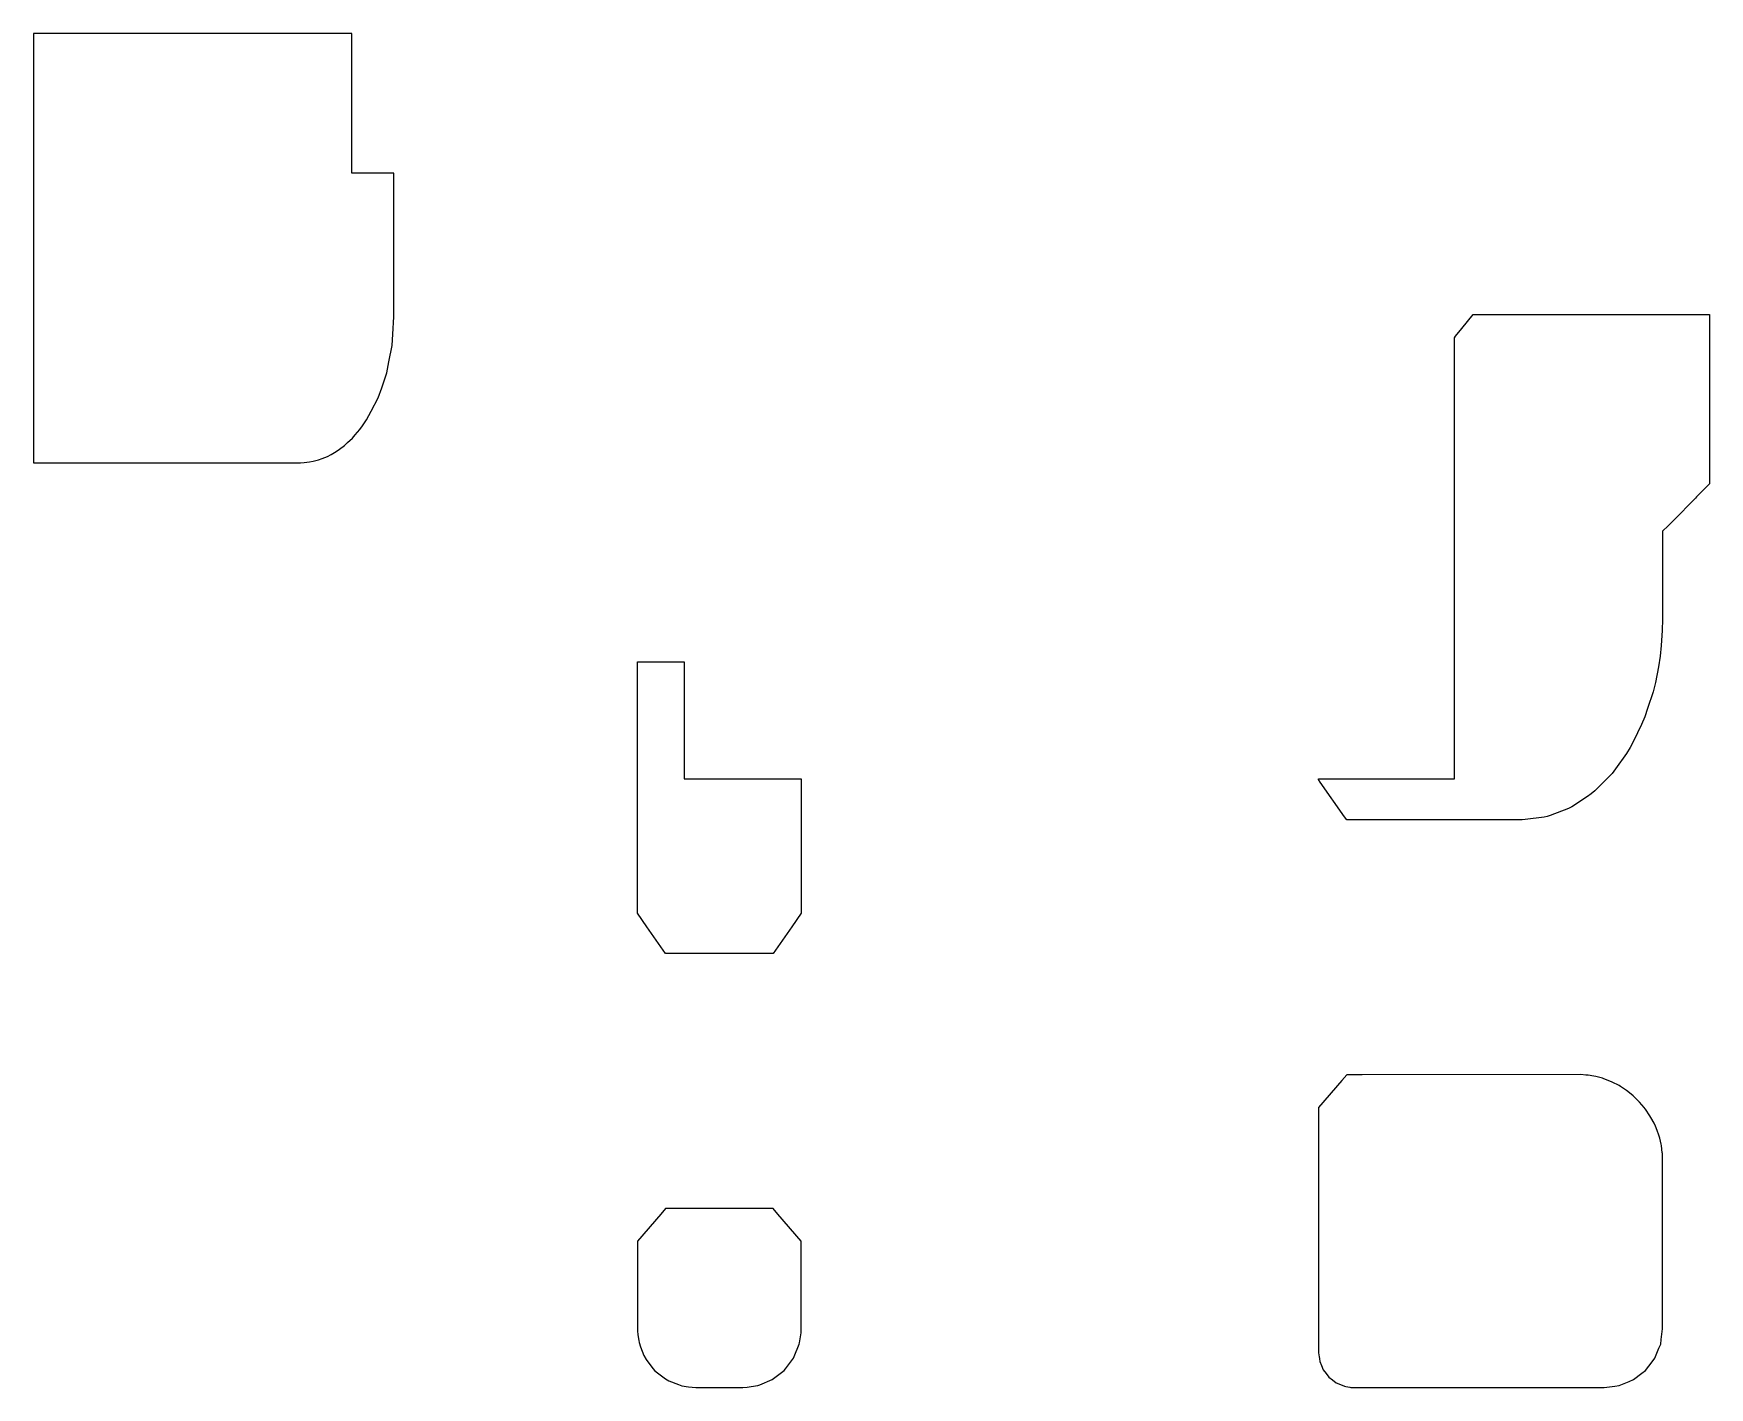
# Model space of a CAD drawing. Header units: metres. Extents: x 2.4 to 74, y -16 to 41.8.
import ezdxf

# ---------------------------------------------------------------- set-up
doc = ezdxf.new("R2010")
doc.units = ezdxf.units.M

msp = doc.modelspace()

# ---------------------------------------------------------------- linework, layer by layer
for p, q in [((12.96, 41.834), (2.4, 41.834)), ((2.4, 41.834), (2.4, 41.635)), ((2.4, 41.635), (2.4, 40.924)), ((16, 41.834), (12.96, 41.834)), ((16, 41.618), (16, 41.834)), ((16, 41.573), (16, 41.618)), ((16, 41.618), (16, 41.618)), ((16, 40.652), (16, 41.573)), ((2.4, 40.924), (2.4, 40.377)), ((2.4, 40.377), (2.4, 39.482)), ((16, 40.342), (16, 40.652)), ((16, 39.838), (16, 40.342)), ((2.4, 39.482), (2.4, 38.841)), ((16, 38.952), (16, 39.838)), ((2.4, 38.841), (2.4, 30.144)), ((16, 37.784), (16, 38.952)), ((16, 37.322), (16, 37.784)), ((16, 35.864), (16, 37.322)), ((17.358, 35.864), (16, 35.864)), ((17.8, 35.864), (17.358, 35.864)), ((17.8, 35.204), (17.8, 35.864)), ((17.8, 33.179), (17.8, 35.204)), ((17.8, 30.782), (17.8, 33.179)), ((2.4, 30.144), (2.4, 28.203)), ((17.8, 29.726), (17.8, 30.782)), ((17.754, 28.997), (17.8, 29.726)), ((63.415, 29.231), (63.9, 29.836)), ((63.9, 29.836), (65.869, 29.836)), ((65.869, 29.836), (66.467, 29.836)), ((66.467, 29.836), (66.736, 29.836)), ((66.736, 29.836), (72.803, 29.836)), ((72.803, 29.836), (72.909, 29.836)), ((72.909, 29.836), (74, 29.836)), ((74, 29.836), (74, 29.589)), ((74, 29.589), (74, 29.353)), ((17.723, 28.512), (17.754, 28.997)), ((63.1, 28.838), (63.151, 28.901)), ((63.1, 26.927), (63.1, 28.838)), ((63.151, 28.901), (63.415, 29.231)), ((74, 29.353), (74, 23.453)), ((2.4, 28.203), (2.4, 26.594)), ((17.586, 27.811), (17.723, 28.512)), ((17.274, 26.699), (17.496, 27.345)), ((17.496, 27.345), (17.586, 27.811)), ((2.4, 26.594), (2.4, 23.503)), ((17.126, 26.269), (17.274, 26.699)), ((63.1, 23.63), (63.1, 26.927)), ((16.827, 25.703), (17.126, 26.269)), ((16.338, 24.916), (16.454, 25.08)), ((16.454, 25.08), (16.628, 25.326)), ((16.628, 25.326), (16.827, 25.703)), ((15.686, 24.238), (15.82, 24.364)), ((15.82, 24.364), (16.022, 24.552)), ((16.022, 24.552), (16.148, 24.697)), ((16.148, 24.697), (16.338, 24.916)), ((14.58, 23.623), (14.732, 23.682)), ((14.732, 23.682), (14.961, 23.771)), ((14.961, 23.771), (15.109, 23.853)), ((15.109, 23.853), (15.331, 23.977)), ((15.331, 23.977), (15.472, 24.081)), ((15.472, 24.081), (15.686, 24.238)), ((63.1, 11.726), (63.1, 23.63)), ((2.4, 23.503), (6.953, 23.503)), ((6.953, 23.503), (13.8, 23.503)), ((13.8, 23.503), (13.957, 23.515)), ((13.957, 23.515), (14.192, 23.533)), ((14.192, 23.533), (14.347, 23.569)), ((14.347, 23.569), (14.58, 23.623)), ((74, 23.453), (74, 22.616)), ((73.649, 22.244), (73.449, 22.042)), ((73.686, 22.282), (73.649, 22.244)), ((73.985, 22.585), (73.686, 22.282)), ((74, 22.6), (73.985, 22.585)), ((74, 22.616), (74, 22.608)), ((74, 22.608), (74, 22.6)), ((73.155, 21.743), (72.684, 21.265)), ((73.396, 21.988), (73.155, 21.743)), ((73.449, 22.042), (73.396, 21.988)), ((72.229, 20.804), (72, 20.572)), ((72.457, 21.035), (72.229, 20.804)), ((72.684, 21.265), (72.457, 21.035)), ((72, 20.572), (72, 18.57)), ((72, 18.57), (72, 18.368)), ((72, 18.368), (72, 16.823)), ((72, 18.368), (72, 18.368)), ((72, 16.821), (71.983, 16.327)), ((72, 16.823), (72, 16.821)), ((71.983, 16.327), (71.943, 15.69)), ((71.895, 15.231), (71.816, 14.781)), ((71.943, 15.69), (71.895, 15.231)), ((28.2, 10.799), (28.2, 15)), ((28.2, 15), (29.599, 15)), ((29.599, 15), (30.2, 15)), ((30.2, 15), (30.2, 13.364)), ((71.816, 14.781), (71.69, 14.114)), ((71.59, 13.712), (71.355, 12.996)), ((71.69, 14.114), (71.59, 13.712)), ((30.2, 13.364), (30.2, 12.651)), ((71.355, 12.996), (71.24, 12.647)), ((30.2, 12.651), (30.2, 12.471)), ((30.2, 12.471), (30.2, 12.393)), ((30.2, 12.393), (30.2, 12.214)), ((30.2, 12.214), (30.2, 12.136)), ((71.101, 12.316), (70.755, 11.613)), ((71.24, 12.647), (71.101, 12.316)), ((30.2, 12.136), (30.2, 11.969)), ((30.2, 11.969), (30.2, 11.896)), ((30.2, 11.896), (30.2, 11.754)), ((30.2, 11.754), (30.2, 11.69)), ((30.2, 11.69), (30.2, 11.582)), ((30.2, 11.582), (30.2, 11.533)), ((30.2, 11.533), (30.2, 10.602)), ((63.1, 10), (63.1, 11.726)), ((70.755, 11.613), (70.613, 11.339)), ((28.2, 9.748), (28.2, 10.799)), ((70.453, 11.087), (69.991, 10.43)), ((70.613, 11.339), (70.453, 11.087)), ((30.2, 10.602), (30.2, 10)), ((69.674, 10.058), (69.098, 9.484)), ((69.839, 10.233), (69.674, 10.058)), ((69.991, 10.43), (69.839, 10.233)), ((28.2, 9.64), (28.2, 9.748)), ((28.2, 8.893), (28.2, 9.64)), ((30.2, 10), (33.444, 10)), ((33.444, 10), (35.2, 10)), ((35.2, 10), (35.2, 8.599)), ((35.2, 10), (35.2, 10)), ((57.3, 9.963), (57.3, 10)), ((57.3, 10), (57.351, 10)), ((57.374, 9.856), (57.3, 9.963)), ((57.351, 10), (57.579, 10)), ((58.409, 8.377), (57.374, 9.856)), ((57.579, 10), (63.053, 10)), ((63.053, 10), (63.1, 10)), ((68.949, 9.356), (68.792, 9.25)), ((69.098, 9.484), (68.949, 9.356)), ((28.2, 4.253), (28.2, 8.893)), ((35.2, 8.599), (35.2, 4.253)), ((67.974, 8.728), (67.196, 8.43)), ((68.113, 8.799), (67.974, 8.728)), ((68.792, 9.25), (68.113, 8.799)), ((58.5, 8.248), (58.409, 8.377)), ((62.487, 8.248), (58.5, 8.248)), ((63.487, 8.248), (62.487, 8.248)), ((66, 8.248), (63.487, 8.248)), ((66.123, 8.256), (66, 8.248)), ((66.942, 8.358), (66.123, 8.256)), ((67.07, 8.386), (66.942, 8.358)), ((67.196, 8.43), (67.07, 8.386)), ((28.598, 3.683), (28.2, 4.253)), ((29.4, 2.538), (28.598, 3.683)), ((34.802, 3.683), (34, 2.538)), ((35.2, 4.253), (34.802, 3.683)), ((30.36, 2.538), (29.4, 2.538)), ((34, 2.538), (30.36, 2.538)), ((58.5, -2.647), (58.297, -2.884)), ((59.157, -2.649), (58.5, -2.647)), ((68.504, -2.631), (59.157, -2.649)), ((68.72, -2.658), (68.504, -2.631)), ((68.824, -2.664), (68.72, -2.658)), ((69.06, -2.703), (68.824, -2.664)), ((69.151, -2.718), (69.06, -2.703)), ((69.425, -2.794), (69.151, -2.718)), ((69.484, -2.81), (69.425, -2.794)), ((69.812, -2.941), (69.484, -2.81)), ((58.297, -2.884), (57.3, -4.041)), ((69.817, -2.943), (69.812, -2.941)), ((69.84, -2.955), (69.817, -2.943)), ((70.142, -3.108), (69.84, -2.955)), ((70.2, -3.146), (70.142, -3.108)), ((70.453, -3.309), (70.2, -3.146)), ((70.582, -3.413), (70.453, -3.309)), ((70.746, -3.544), (70.582, -3.413)), ((70.943, -3.74), (70.746, -3.544)), ((57.3, -4.041), (57.3, -4.362)), ((71.013, -3.809), (70.943, -3.74)), ((71.204, -4.041), (71.013, -3.809)), ((71.252, -4.097), (71.204, -4.041)), ((71.26, -4.108), (71.252, -4.097)), ((71.458, -4.394), (71.26, -4.108)), ((57.3, -4.362), (57.3, -5.778)), ((71.499, -4.468), (71.458, -4.394)), ((71.631, -4.706), (71.499, -4.468)), ((71.691, -4.844), (71.631, -4.706)), ((71.769, -5.025), (71.691, -4.844)), ((71.834, -5.226), (71.769, -5.025)), ((71.874, -5.349), (71.834, -5.226)), ((71.931, -5.604), (71.874, -5.349)), ((71.946, -5.67), (71.931, -5.604)), ((71.985, -5.971), (71.946, -5.67)), ((57.3, -5.778), (57.3, -6.806)), ((71.987, -5.986), (71.985, -5.971)), ((71.987, -5.996), (71.987, -5.986)), ((72, -6.268), (71.987, -5.996)), ((72, -6.715), (72, -6.268)), ((57.3, -6.806), (57.3, -6.878)), ((57.3, -6.878), (57.3, -7.619)), ((72, -7.881), (72, -6.715)), ((72, -6.715), (72, -6.715)), ((57.3, -7.619), (57.3, -7.703)), ((57.3, -7.703), (57.3, -14.177)), ((29.4, -8.357), (29.197, -8.594)), ((29.585, -8.357), (29.4, -8.357)), ((34, -8.357), (29.585, -8.357)), ((34.203, -8.594), (34, -8.357)), ((72, -8.647), (72, -7.881)), ((29.197, -8.594), (28.2, -9.75)), ((35.2, -9.75), (34.203, -8.594)), ((72, -8.786), (72, -8.647)), ((72, -13.5), (72, -8.786)), ((28.2, -9.75), (28.2, -9.985)), ((28.2, -9.985), (28.2, -10.907)), ((35.2, -9.947), (35.2, -9.75)), ((35.2, -10.742), (35.2, -9.947)), ((28.2, -10.907), (28.2, -11.469)), ((35.2, -11.248), (35.2, -10.742)), ((35.2, -11.533), (35.2, -11.248)), ((35.2, -11.248), (35.2, -11.248)), ((28.2, -11.469), (28.2, -11.783)), ((28.2, -11.783), (28.2, -13.5)), ((35.2, -13.5), (35.2, -11.533)), ((28.2, -13.5), (28.204, -13.575)), ((28.204, -13.575), (28.212, -13.745)), ((35.192, -13.659), (35.2, -13.5)), ((71.94, -13.955), (72, -13.5)), ((28.212, -13.745), (28.257, -13.992)), ((28.257, -13.992), (28.271, -14.086)), ((28.271, -14.086), (28.325, -14.264)), ((28.325, -14.264), (28.48, -14.639)), ((34.897, -14.672), (35.115, -14.147)), ((35.115, -14.147), (35.121, -14.099)), ((35.121, -14.099), (35.192, -13.659)), ((57.3, -14.177), (57.3, -14.385)), ((71.841, -14.326), (71.915, -14.147)), ((71.915, -14.147), (71.94, -13.955)), ((28.48, -14.639), (28.567, -14.801)), ((28.567, -14.801), (28.817, -15.127)), ((34.519, -15.201), (34.865, -14.75)), ((34.865, -14.75), (34.897, -14.672)), ((57.3, -14.385), (57.3, -14.5)), ((57.3, -14.5), (57.312, -14.613)), ((57.312, -14.613), (57.323, -14.674)), ((57.323, -14.674), (57.336, -14.775)), ((57.336, -14.775), (57.351, -14.888)), ((57.351, -14.888), (57.426, -15.068)), ((71.268, -15.268), (71.547, -14.904)), ((71.547, -14.904), (71.665, -14.75)), ((71.665, -14.75), (71.841, -14.326)), ((28.817, -15.127), (28.932, -15.268)), ((28.932, -15.268), (29.063, -15.375)), ((29.063, -15.375), (29.402, -15.635)), ((29.402, -15.635), (29.548, -15.713)), ((29.548, -15.713), (29.95, -15.88)), ((33.425, -15.883), (33.95, -15.665)), ((33.95, -15.665), (34.017, -15.614)), ((34.017, -15.614), (34.468, -15.268)), ((34.468, -15.268), (34.519, -15.201)), ((57.426, -15.068), (57.501, -15.25)), ((57.501, -15.25), (57.619, -15.404)), ((57.619, -15.404), (57.739, -15.561)), ((57.739, -15.561), (57.894, -15.679)), ((57.894, -15.679), (58.05, -15.799)), ((70.147, -15.915), (70.571, -15.739)), ((70.571, -15.739), (70.75, -15.665)), ((70.75, -15.665), (71.114, -15.386)), ((71.114, -15.386), (71.268, -15.268)), ((29.95, -15.88), (30.104, -15.927)), ((30.104, -15.927), (30.375, -15.968)), ((30.375, -15.968), (30.7, -16)), ((30.7, -16), (31.32, -16)), ((31.32, -16), (32.7, -16)), ((32.7, -16), (32.887, -15.982)), ((32.887, -15.982), (33.065, -15.952)), ((33.065, -15.952), (33.347, -15.915)), ((33.347, -15.915), (33.425, -15.883)), ((58.05, -15.799), (58.23, -15.874)), ((58.23, -15.874), (58.412, -15.949)), ((58.412, -15.949), (58.463, -15.959)), ((58.463, -15.959), (58.638, -15.991)), ((58.638, -15.991), (58.677, -15.995)), ((58.677, -15.995), (58.715, -15.997)), ((58.715, -15.997), (58.738, -15.999)), ((58.738, -15.999), (58.777, -16)), ((58.777, -16), (58.8, -16)), ((58.8, -16), (63.078, -16)), ((63.078, -16), (69.5, -16)), ((69.5, -16), (69.955, -15.94)), ((69.955, -15.94), (70.147, -15.915))]:
    msp.add_line(p, q)

doc.saveas('drawing.dxf')
